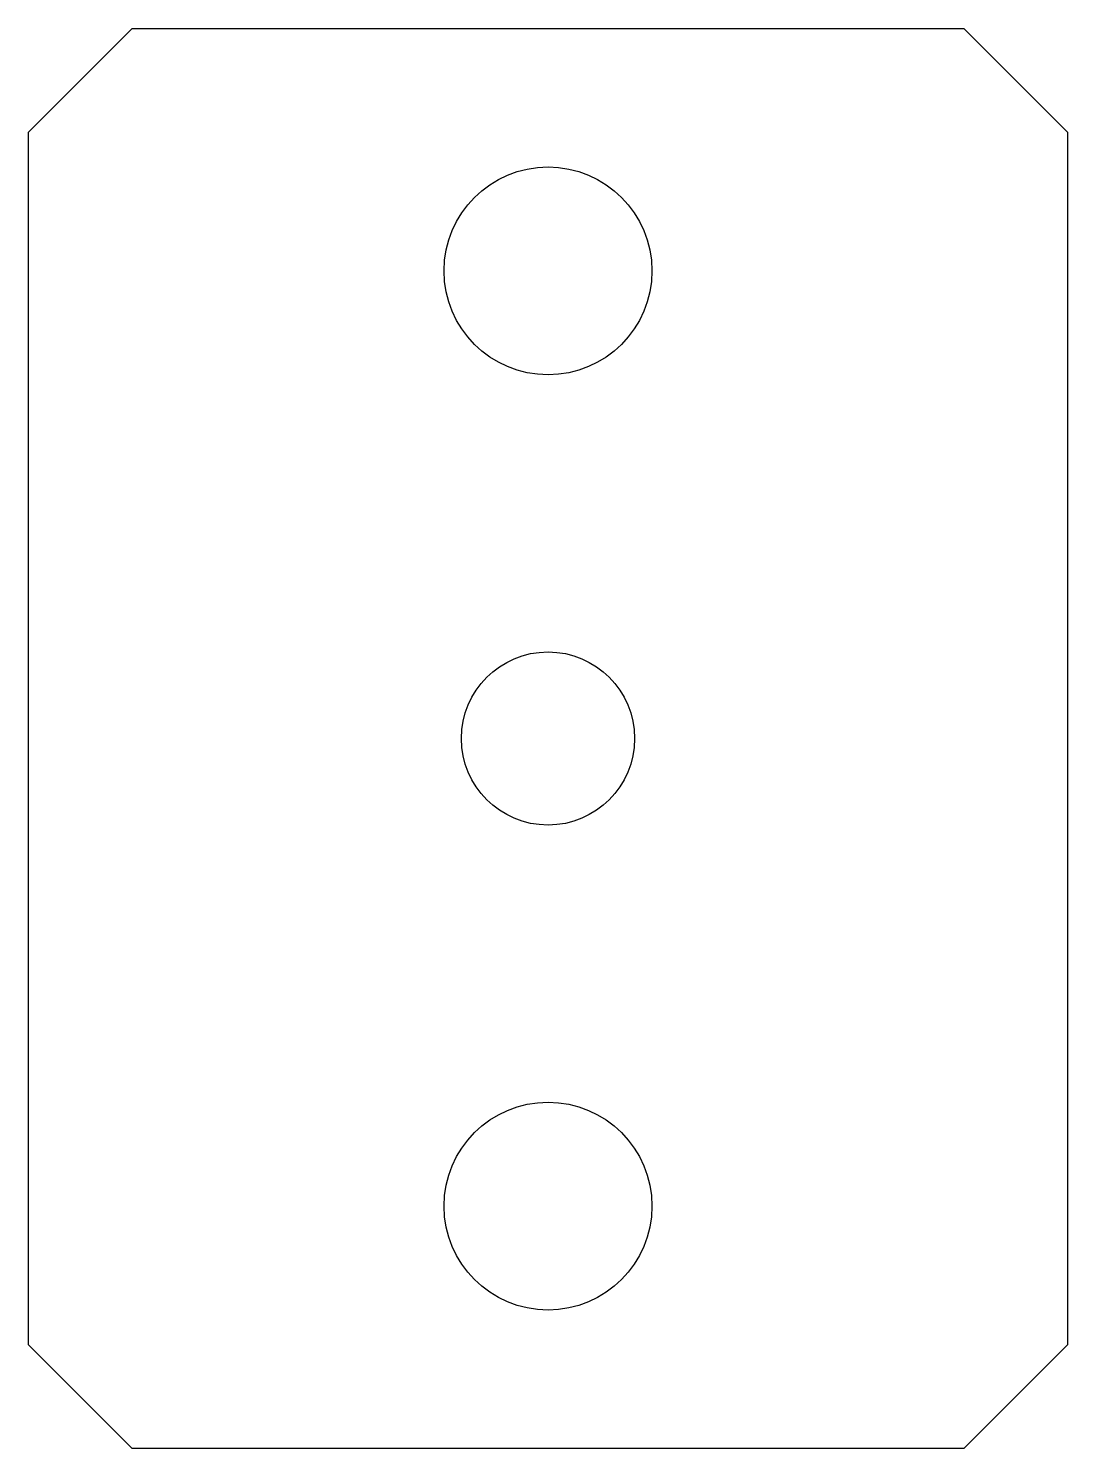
# Model space of a CAD drawing. Header units: millimetres. Extents: x 0 to 30, y 0 to 41.
import ezdxf

# ---------------------------------------------------------------- set-up
doc = ezdxf.new("R2010")
doc.units = ezdxf.units.MM

msp = doc.modelspace()

# ---------------------------------------------------------------- linework, layer by layer
for p, q in [((0, 38), (3, 41)), ((3, 41), (27, 41)), ((27, 41), (30, 38)), ((0, 3), (0, 38)), ((30, 38), (30, 3)), ((3, 0), (0, 3)), ((30, 3), (27, 0)), ((27, 0), (3, 0))]:
    msp.add_line(p, q)
for centre, radius in [((15, 34), 3), ((15, 20.5), 2.5), ((15, 7), 3)]:
    msp.add_circle(centre, radius)

doc.saveas('drawing.dxf')
